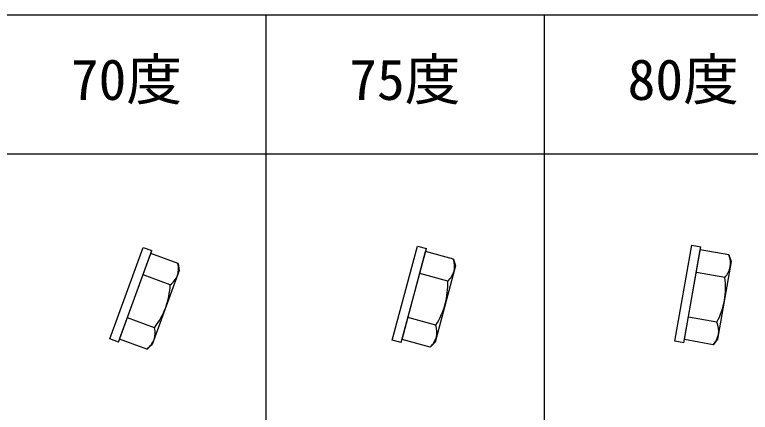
# Model space of a CAD drawing. Units: millimetres, scale not verified. Extents: x -585 to 585, y -390 to 417.
# Drawn here: x 290.9 to 449.4, y 304.3 to 390 of the extents above; entities that cross this region are included whole.
import ezdxf
from ezdxf.enums import TextEntityAlignment as Align

# ---------------------------------------------------------------- set-up
doc = ezdxf.new("R2010")
doc.units = ezdxf.units.MM
doc.header["$LTSCALE"] = 3
doc.layers.add('0-0', color=3, linetype='Continuous')
doc.layers.add('F-0', color=4, linetype='Continuous')
doc.styles.add('ＭＳ ゴシック', font='')
doc.styles.get('ＭＳ ゴシック').set_extended_font_data('MS Gothic')

msp = doc.modelspace()

# ---------------------------------------------------------------- linework, layer by layer
at = {"layer": '0-0'}
for p, q in [((318.591, 339.867), (320.471, 339.183)), ((374.214, 319.34), (379.649, 339.625)), ((377.718, 340.142), (379.649, 339.625)), ((435.146, 319.312), (438.793, 339.993)), ((435.265, 319.987), (438.674, 339.318)), ((436.823, 340.34), (438.793, 339.993)), ((444.82, 338.234), (438.674, 339.318)), ((313.288, 319.449), (320.471, 339.183)), ((313.522, 320.093), (320.236, 338.538)), ((326.101, 336.404), (320.236, 338.538)), ((374.391, 320.002), (379.472, 338.962)), ((385.5, 337.347), (379.472, 338.962)), ((444.82, 338.234), (445.339, 336.808)), ((326.101, 336.404), (326.364, 334.909)), ((385.5, 337.347), (385.893, 335.881)), ((445.339, 336.808), (442.387, 320.066)), ((326.364, 334.909), (320.55, 318.934)), ((385.893, 335.881), (381.493, 319.459)), ((324.422, 331.793), (318.558, 333.927)), ((384.23, 332.607), (378.202, 334.222)), ((443.968, 333.402), (437.822, 334.485)), ((321.065, 322.569), (315.201, 324.704)), ((381.69, 323.126), (375.662, 324.742)), ((442.263, 323.736), (436.117, 324.819)), ((319.387, 317.958), (313.522, 320.093)), ((320.55, 318.934), (319.387, 317.958)), ((380.42, 318.386), (374.391, 320.002)), ((381.493, 319.459), (380.42, 318.386)), ((441.411, 318.903), (435.265, 319.987)), ((442.387, 320.066), (441.411, 318.903))]:
    msp.add_line(p, q, dxfattribs=at)
for points in [[(313.288, 319.449), (311.409, 320.133), (318.591, 339.867)], [(374.214, 319.34), (372.282, 319.858), (377.718, 340.142)], [(435.146, 319.312), (433.177, 319.66), (436.823, 340.34)]]:
    msp.add_lwpolyline(points, dxfattribs=at)
for centre, radius, start, end in [((440.286, 336.368), 4.903, 352.005, 22.375), ((321.311, 335.353), 4.903, 342.005, 12.375), ((380.821, 335.883), 4.903, 347.005, 17.375), ((380.911, 336.214), 4.902, 312.618, 342.994), ((440.347, 336.705), 4.902, 317.618, 347.994), ((321.43, 335.675), 4.902, 307.618, 337.994), ((426.586, 331.284), 17.51, 350.642, 6.946), ((306.937, 332.725), 17.51, 340.642, 356.946), ((366.73, 332.012), 17.51, 345.642, 1.946), ((426.654, 331.671), 17.51, 333.054, 349.358), ((307.071, 333.095), 17.51, 323.054, 339.358), ((366.831, 332.392), 17.51, 328.054, 344.358), ((437.731, 321.869), 4.902, 352.006, 22.382), ((316.278, 321.519), 4.902, 342.006, 12.382), ((377.012, 321.662), 4.902, 347.006, 17.382), ((377.099, 321.994), 4.903, 312.624, 342.995), ((437.789, 322.208), 4.903, 317.624, 347.995), ((316.394, 321.842), 4.903, 307.624, 337.995)]:
    msp.add_arc(centre, radius, start, end, dxfattribs=at)
at = {"layer": 'F-0', "color": 6}
for p, q in [((-585, 390), (585, 390)), ((-585, 360), (585, 360))]:
    msp.add_line(p, q, dxfattribs=at)
at = {"layer": 'F-0'}
for p, q in [((345, 390), (345, -390)), ((405, 390), (405, -390))]:
    msp.add_line(p, q, dxfattribs=at)

# ---------------------------------------------------------------- texts
at = {"layer": 'F-0', "color": 7, "style": 'ＭＳ ゴシック'}
for s, p in [('70度', (303, 369)), ('75度', (363, 369)), ('80度', (423, 369))]:
    msp.add_text(s, height=8.798, dxfattribs=at).set_placement(p, align=Align.BOTTOM_LEFT)

doc.saveas('drawing.dxf')
